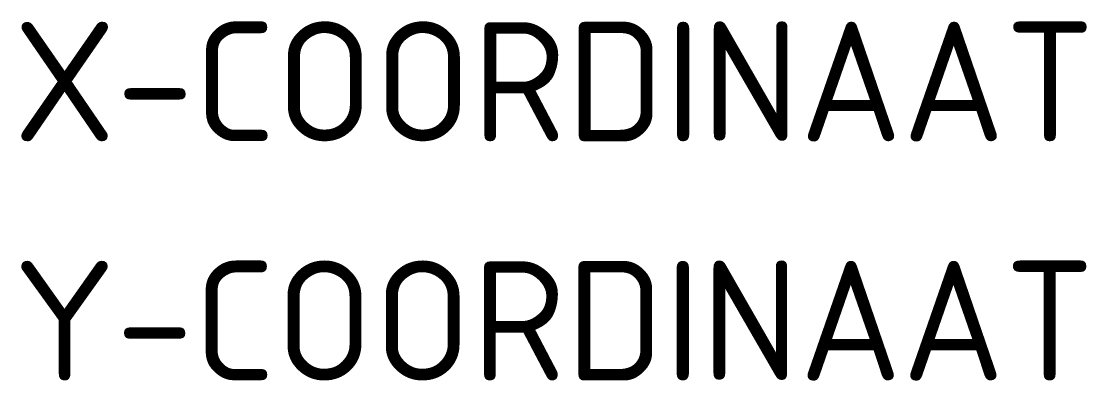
# Model space of a CAD drawing. Extents: x 6.2 to 28.5, y -2.5 to 5.
import ezdxf

# ---------------------------------------------------------------- set-up
doc = ezdxf.new("R2010")
doc.units = 0
doc.header["$LTSCALE"] = 0.2
doc.styles.add('NLCS-ISO', font='NLCS-ISO.ttf')

msp = doc.modelspace()

# ---------------------------------------------------------------- texts
at = {"style": 'NLCS-ISO'}
for tag, p, s in [('X-COORDINAAT', (6.018, 2.464), 'X = 0.000'), ('Y-COORDINAAT', (6.018, -2.536), 'Y = 0.000')]:
    msp.add_attdef(tag, p, s, height=2.5, dxfattribs=at)

doc.saveas('drawing.dxf')
